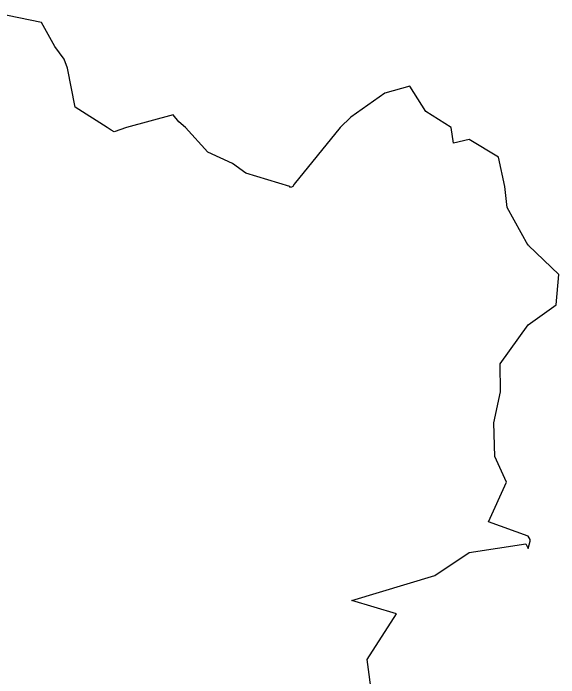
# Model space of a CAD drawing. Extents: x 508119 to 516015, y 6054829 to 6062261.
# Drawn here: x 510902.19 to 510920.63, y 6057697.6 to 6057720.08 of the extents above; entities that cross this region are included whole.
import ezdxf

# ---------------------------------------------------------------- set-up
doc = ezdxf.new("R2010")
doc.units = 0
doc.header["$LTSCALE"] = 5
doc.layers.add('Contour_Line_Major', color=7, linetype='Continuous')

msp = doc.modelspace()

# ---------------------------------------------------------------- linework, layer by layer
at = {"layer": 'Contour_Line_Major', "flags": 128}
msp.add_lwpolyline([(510914.319, 6057696.937), (510914.157, 6057698.216), (510915.146, 6057699.763), (510913.639, 6057700.216), (510916.439, 6057701.057), (510917.598, 6057701.83), (510919.514, 6057702.132), (510919.598, 6057701.968), (510919.662, 6057702.216), (510919.657, 6057702.275), (510919.598, 6057702.382), (510918.257, 6057702.875), (510918.859, 6057704.216), (510918.468, 6057705.086), (510918.432, 6057706.216), (510918.657, 6057707.275), (510918.652, 6057708.216), (510919.598, 6057709.532), (510920.546, 6057710.216), (510920.627, 6057711.245), (510919.611, 6057712.216), (510919.618, 6057712.236), (510919.598, 6057712.223), (510918.885, 6057713.502), (510918.807, 6057714.216), (510918.592, 6057715.21), (510917.598, 6057715.812), (510917.069, 6057715.687), (510916.993, 6057716.216), (510916.141, 6057716.759), (510915.598, 6057717.611), (510914.751, 6057717.369), (510913.598, 6057716.565), (510913.238, 6057716.216), (510911.68, 6057714.297), (510911.643, 6057714.216), (510911.598, 6057714.197), (510911.563, 6057714.181), (510911.537, 6057714.216), (510910.055, 6057714.673), (510909.598, 6057714.993), (510908.766, 6057715.384), (510908.009, 6057716.216), (510907.788, 6057716.405), (510907.598, 6057716.637), (510906.014, 6057716.216), (510905.598, 6057716.065), (510905.501, 6057716.118), (510905.361, 6057716.216), (510904.283, 6057716.901), (510904.02, 6057718.216), (510903.906, 6057718.524), (510903.598, 6057718.959), (510903.143, 6057719.761), (510901.598, 6057720.077)], dxfattribs=at)

doc.saveas('drawing.dxf')
